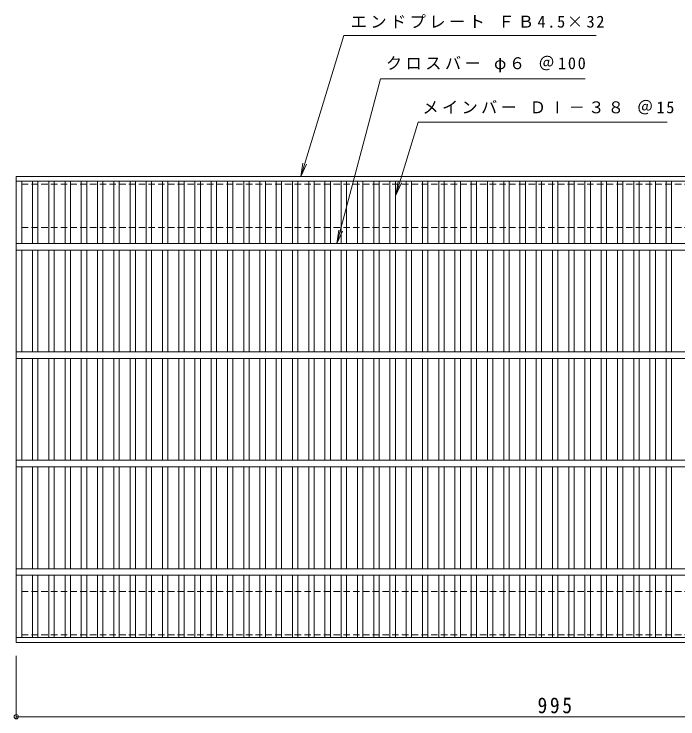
# Model space of a CAD drawing. Units: millimetres, scale not verified. Extents: x -728 to 866, y -690 to 655.
# Drawn here: x -728 to -115, y 5 to 655 of the extents above; entities that cross this region are included whole.
import ezdxf

# ---------------------------------------------------------------- set-up
doc = ezdxf.new("R2010")
doc.units = ezdxf.units.MM
doc.header["$LTSCALE"] = 5
doc.header["$PDMODE"] = 32
doc.header["$PDSIZE"] = 4
doc.linetypes.add('DASHED1', pattern=[1.8, 1.2, -0.6])
for name, color, linetype, lineweight in [('A-1_ピット', 2, 'Continuous', 9), ('A-2_蓋', 3, 'Continuous', 9), ('A-4_寸法', 7, 'Continuous', 9), ('A-5_仕様文', 7, 'Continuous', 9)]:
    doc.layers.add(name, color=color, linetype=linetype, lineweight=lineweight)
doc.styles.add('ＭＳ ゴシック', font='')
doc.styles.get('ＭＳ ゴシック').set_extended_font_data('MS Gothic')

msp = doc.modelspace()

# ---------------------------------------------------------------- linework, layer by layer
at = {"layer": 'A-1_ピット', "linetype": 'DASHED1'}
for p, q in [((-720.676, 458.497), (-720.676, 498.497)), ((-720.676, 498.497), (264.324, 498.497)), ((-720.676, 122.497), (-720.676, 82.497)), ((-720.676, 82.497), (264.324, 82.497))]:
    msp.add_line(p, q, dxfattribs=at)
for points in [[(-720.676, 458.497), (264.324, 458.497), (264.324, 498.497)], [(-720.676, 122.497), (264.324, 122.497), (264.324, 82.497)]]:
    msp.add_lwpolyline(points, dxfattribs=at)
at = {"layer": 'A-2_蓋'}
for p, q in [((-725.676, 505.497), (269.324, 505.497)), ((-725.676, 75.497), (-725.676, 505.497)), ((-725.676, 500.997), (269.324, 500.997)), ((-720.675, 443.497), (-720.675, 500.997)), ((-710.675, 443.497), (-710.675, 500.997)), ((-705.675, 443.497), (-705.675, 500.997)), ((-695.675, 443.497), (-695.675, 500.997)), ((-690.675, 443.497), (-690.675, 500.997)), ((-680.675, 443.497), (-680.675, 500.997)), ((-675.675, 443.497), (-675.675, 500.997)), ((-665.675, 443.497), (-665.675, 500.997)), ((-660.675, 443.497), (-660.675, 500.997)), ((-650.675, 443.497), (-650.675, 500.997)), ((-645.675, 443.497), (-645.675, 500.997)), ((-635.675, 443.497), (-635.675, 500.997)), ((-630.675, 443.497), (-630.675, 500.997)), ((-620.675, 443.497), (-620.675, 500.997)), ((-615.675, 443.497), (-615.675, 500.997)), ((-605.675, 443.497), (-605.675, 500.997)), ((-600.676, 443.497), (-600.676, 500.997)), ((-590.675, 443.497), (-590.675, 500.997)), ((-585.676, 443.497), (-585.676, 500.997)), ((-575.675, 443.497), (-575.675, 500.997)), ((-570.676, 443.497), (-570.676, 500.997)), ((-560.675, 443.497), (-560.675, 500.997)), ((-555.676, 443.497), (-555.676, 500.997)), ((-545.675, 443.497), (-545.675, 500.997)), ((-540.676, 443.497), (-540.676, 500.997)), ((-530.675, 443.497), (-530.675, 500.997)), ((-525.676, 443.497), (-525.676, 500.997)), ((-515.675, 443.497), (-515.675, 500.997)), ((-510.676, 443.497), (-510.676, 500.997)), ((-500.675, 443.497), (-500.675, 500.997)), ((-495.676, 443.497), (-495.676, 500.997)), ((-485.675, 443.497), (-485.675, 500.997)), ((-480.676, 443.497), (-480.676, 500.997)), ((-470.675, 443.497), (-470.675, 500.997)), ((-465.676, 443.497), (-465.676, 500.997)), ((-455.675, 443.497), (-455.675, 500.997)), ((-450.676, 443.497), (-450.676, 500.997)), ((-440.675, 443.497), (-440.675, 500.997)), ((-435.676, 443.497), (-435.676, 500.997)), ((-425.675, 443.497), (-425.675, 500.997)), ((-420.676, 443.497), (-420.676, 500.997)), ((-410.675, 443.497), (-410.675, 500.997)), ((-405.676, 443.497), (-405.676, 500.997)), ((-395.675, 443.497), (-395.675, 500.997)), ((-390.676, 443.497), (-390.676, 500.997)), ((-380.675, 443.497), (-380.675, 500.997)), ((-375.676, 443.497), (-375.676, 500.997)), ((-365.675, 443.497), (-365.675, 500.997)), ((-360.676, 443.497), (-360.676, 500.997)), ((-350.675, 443.497), (-350.675, 500.997)), ((-345.676, 443.497), (-345.676, 500.997)), ((-335.676, 443.497), (-335.676, 500.997)), ((-330.676, 443.497), (-330.676, 500.997)), ((-320.676, 443.497), (-320.676, 500.997)), ((-315.676, 443.497), (-315.676, 500.997)), ((-305.676, 443.497), (-305.676, 500.997)), ((-300.676, 443.497), (-300.676, 500.997)), ((-290.676, 443.497), (-290.676, 500.997)), ((-285.676, 443.497), (-285.676, 500.997)), ((-275.676, 443.497), (-275.676, 500.997)), ((-270.676, 443.497), (-270.676, 500.997)), ((-260.676, 443.497), (-260.676, 500.997)), ((-255.676, 443.497), (-255.676, 500.997)), ((-245.676, 443.497), (-245.676, 500.997)), ((-240.676, 443.497), (-240.676, 500.997)), ((-230.676, 443.497), (-230.676, 500.997)), ((-225.676, 443.497), (-225.676, 500.997)), ((-215.676, 443.497), (-215.676, 500.997)), ((-210.676, 443.497), (-210.676, 500.997)), ((-200.676, 443.497), (-200.676, 500.997)), ((-195.676, 443.497), (-195.676, 500.997)), ((-185.676, 443.497), (-185.676, 500.997)), ((-180.676, 443.497), (-180.676, 500.997)), ((-170.676, 443.497), (-170.676, 500.997)), ((-165.676, 443.497), (-165.676, 500.997)), ((-155.676, 443.497), (-155.676, 500.997)), ((-150.676, 443.497), (-150.676, 500.997)), ((-140.676, 443.497), (-140.676, 500.997)), ((-135.676, 443.497), (-135.676, 500.997)), ((-125.676, 443.497), (-125.676, 500.997)), ((-120.676, 443.497), (-120.676, 500.997)), ((269.324, 443.497), (-725.676, 443.497)), ((269.324, 437.497), (-725.676, 437.497)), ((-720.675, 343.497), (-720.675, 437.497)), ((-710.675, 343.497), (-710.675, 437.497)), ((-705.675, 343.497), (-705.675, 437.497)), ((-695.675, 343.497), (-695.675, 437.497)), ((-690.675, 343.497), (-690.675, 437.497)), ((-680.675, 343.497), (-680.675, 437.497)), ((-675.675, 343.497), (-675.675, 437.497)), ((-665.675, 343.497), (-665.675, 437.497)), ((-660.675, 343.497), (-660.675, 437.497)), ((-650.675, 343.497), (-650.675, 437.497)), ((-645.675, 343.497), (-645.675, 437.497)), ((-635.675, 343.497), (-635.675, 437.497)), ((-630.675, 343.497), (-630.675, 437.497)), ((-620.675, 343.497), (-620.675, 437.497)), ((-615.675, 343.497), (-615.675, 437.497)), ((-605.675, 343.497), (-605.675, 437.497)), ((-600.676, 343.497), (-600.676, 437.497)), ((-590.675, 343.497), (-590.675, 437.497)), ((-585.676, 343.497), (-585.676, 437.497)), ((-575.675, 343.497), (-575.675, 437.497)), ((-570.676, 343.497), (-570.676, 437.497)), ((-560.675, 343.497), (-560.675, 437.497)), ((-555.676, 343.497), (-555.676, 437.497)), ((-545.675, 343.497), (-545.675, 437.497)), ((-540.676, 343.497), (-540.676, 437.497)), ((-530.675, 343.497), (-530.675, 437.497)), ((-525.676, 343.497), (-525.676, 437.497)), ((-515.675, 343.497), (-515.675, 437.497)), ((-510.676, 343.497), (-510.676, 437.497)), ((-500.675, 343.497), (-500.675, 437.497)), ((-495.676, 343.497), (-495.676, 437.497)), ((-485.675, 343.497), (-485.675, 437.497)), ((-480.676, 343.497), (-480.676, 437.497)), ((-470.675, 343.497), (-470.675, 437.497)), ((-465.676, 343.497), (-465.676, 437.497)), ((-455.675, 343.497), (-455.675, 437.497)), ((-450.676, 343.497), (-450.676, 437.497)), ((-440.675, 343.497), (-440.675, 437.497)), ((-435.676, 343.497), (-435.676, 437.497)), ((-425.675, 343.497), (-425.675, 437.497)), ((-420.676, 343.497), (-420.676, 437.497)), ((-410.675, 343.497), (-410.675, 437.497)), ((-405.676, 343.497), (-405.676, 437.497)), ((-395.675, 343.497), (-395.675, 437.497)), ((-390.676, 343.497), (-390.676, 437.497)), ((-380.675, 343.497), (-380.675, 437.497)), ((-375.676, 343.497), (-375.676, 437.497)), ((-365.675, 343.497), (-365.675, 437.497)), ((-360.676, 343.497), (-360.676, 437.497)), ((-350.675, 343.497), (-350.675, 437.497)), ((-345.676, 343.497), (-345.676, 437.497)), ((-335.676, 343.497), (-335.676, 437.497)), ((-330.676, 343.497), (-330.676, 437.497)), ((-320.676, 343.497), (-320.676, 437.497)), ((-315.676, 343.497), (-315.676, 437.497)), ((-305.676, 343.497), (-305.676, 437.497)), ((-300.676, 343.497), (-300.676, 437.497)), ((-290.676, 343.497), (-290.676, 437.497)), ((-285.676, 343.497), (-285.676, 437.497)), ((-275.676, 343.497), (-275.676, 437.497)), ((-270.676, 343.497), (-270.676, 437.497)), ((-260.676, 343.497), (-260.676, 437.497)), ((-255.676, 343.497), (-255.676, 437.497)), ((-245.676, 343.497), (-245.676, 437.497)), ((-240.676, 343.497), (-240.676, 437.497)), ((-230.676, 343.497), (-230.676, 437.497)), ((-225.676, 343.497), (-225.676, 437.497)), ((-215.676, 343.497), (-215.676, 437.497)), ((-210.676, 343.497), (-210.676, 437.497)), ((-200.676, 343.497), (-200.676, 437.497)), ((-195.676, 343.497), (-195.676, 437.497)), ((-185.676, 343.497), (-185.676, 437.497)), ((-180.676, 343.497), (-180.676, 437.497)), ((-170.676, 343.497), (-170.676, 437.497)), ((-165.676, 343.497), (-165.676, 437.497)), ((-155.676, 343.497), (-155.676, 437.497)), ((-150.676, 343.497), (-150.676, 437.497)), ((-140.676, 343.497), (-140.676, 437.497)), ((-135.676, 343.497), (-135.676, 437.497)), ((-125.676, 343.497), (-125.676, 437.497)), ((-120.676, 343.497), (-120.676, 437.497)), ((269.324, 343.497), (-725.676, 343.497)), ((269.324, 337.497), (-725.676, 337.497)), ((-720.675, 243.497), (-720.675, 337.497)), ((-710.675, 243.497), (-710.675, 337.497)), ((-705.675, 243.497), (-705.675, 337.497)), ((-695.675, 243.497), (-695.675, 337.497)), ((-690.675, 243.497), (-690.675, 337.497)), ((-680.675, 243.497), (-680.675, 337.497)), ((-675.675, 243.497), (-675.675, 337.497)), ((-665.675, 243.497), (-665.675, 337.497)), ((-660.675, 243.497), (-660.675, 337.497)), ((-650.675, 243.497), (-650.675, 337.497)), ((-645.675, 243.497), (-645.675, 337.497)), ((-635.675, 243.497), (-635.675, 337.497)), ((-630.675, 243.497), (-630.675, 337.497)), ((-620.675, 243.497), (-620.675, 337.497)), ((-615.675, 243.497), (-615.675, 337.497)), ((-605.675, 243.497), (-605.675, 337.497)), ((-600.676, 243.497), (-600.676, 337.497)), ((-590.675, 243.497), (-590.675, 337.497)), ((-585.676, 243.497), (-585.676, 337.497)), ((-575.675, 243.497), (-575.675, 337.497)), ((-570.676, 243.497), (-570.676, 337.497)), ((-560.675, 243.497), (-560.675, 337.497)), ((-555.676, 243.497), (-555.676, 337.497)), ((-545.675, 243.497), (-545.675, 337.497)), ((-540.676, 243.497), (-540.676, 337.497)), ((-530.675, 243.497), (-530.675, 337.497)), ((-525.676, 243.497), (-525.676, 337.497)), ((-515.675, 243.497), (-515.675, 337.497)), ((-510.676, 243.497), (-510.676, 337.497)), ((-500.675, 243.497), (-500.675, 337.497)), ((-495.676, 243.497), (-495.676, 337.497)), ((-485.675, 243.497), (-485.675, 337.497)), ((-480.676, 243.497), (-480.676, 337.497)), ((-470.675, 243.497), (-470.675, 337.497)), ((-465.676, 243.497), (-465.676, 337.497)), ((-455.675, 243.497), (-455.675, 337.497)), ((-450.676, 243.497), (-450.676, 337.497)), ((-440.675, 243.497), (-440.675, 337.497)), ((-435.676, 243.497), (-435.676, 337.497)), ((-425.675, 243.497), (-425.675, 337.497)), ((-420.676, 243.497), (-420.676, 337.497)), ((-410.675, 243.497), (-410.675, 337.497)), ((-405.676, 243.497), (-405.676, 337.497)), ((-395.675, 243.497), (-395.675, 337.497)), ((-390.676, 243.497), (-390.676, 337.497)), ((-380.675, 243.497), (-380.675, 337.497)), ((-375.676, 243.497), (-375.676, 337.497)), ((-365.675, 243.497), (-365.675, 337.497)), ((-360.676, 243.497), (-360.676, 337.497)), ((-350.675, 243.497), (-350.675, 337.497)), ((-345.676, 243.497), (-345.676, 337.497)), ((-335.676, 243.497), (-335.676, 337.497)), ((-330.676, 243.497), (-330.676, 337.497)), ((-320.676, 243.497), (-320.676, 337.497)), ((-315.676, 243.497), (-315.676, 337.497)), ((-305.676, 243.497), (-305.676, 337.497)), ((-300.676, 243.497), (-300.676, 337.497)), ((-290.676, 243.497), (-290.676, 337.497)), ((-285.676, 243.497), (-285.676, 337.497)), ((-275.676, 243.497), (-275.676, 337.497)), ((-270.676, 243.497), (-270.676, 337.497)), ((-260.676, 243.497), (-260.676, 337.497)), ((-255.676, 243.497), (-255.676, 337.497)), ((-245.676, 243.497), (-245.676, 337.497)), ((-240.676, 243.497), (-240.676, 337.497)), ((-230.676, 243.497), (-230.676, 337.497)), ((-225.676, 243.497), (-225.676, 337.497)), ((-215.676, 243.497), (-215.676, 337.497)), ((-210.676, 243.497), (-210.676, 337.497)), ((-200.676, 243.497), (-200.676, 337.497)), ((-195.676, 243.497), (-195.676, 337.497)), ((-185.676, 243.497), (-185.676, 337.497)), ((-180.676, 243.497), (-180.676, 337.497)), ((-170.676, 243.497), (-170.676, 337.497)), ((-165.676, 243.497), (-165.676, 337.497)), ((-155.676, 243.497), (-155.676, 337.497)), ((-150.676, 243.497), (-150.676, 337.497)), ((-140.676, 243.497), (-140.676, 337.497)), ((-135.676, 243.497), (-135.676, 337.497)), ((-125.676, 243.497), (-125.676, 337.497)), ((-120.676, 243.497), (-120.676, 337.497)), ((269.324, 243.497), (-725.676, 243.497)), ((269.324, 237.497), (-725.676, 237.497)), ((-720.675, 143.497), (-720.675, 237.497)), ((-710.675, 143.497), (-710.675, 237.497)), ((-705.675, 143.497), (-705.675, 237.497)), ((-695.675, 143.497), (-695.675, 237.497)), ((-690.675, 143.497), (-690.675, 237.497)), ((-680.675, 143.497), (-680.675, 237.497)), ((-675.675, 143.497), (-675.675, 237.497)), ((-665.675, 143.497), (-665.675, 237.497)), ((-660.675, 143.497), (-660.675, 237.497)), ((-650.675, 143.497), (-650.675, 237.497)), ((-645.675, 143.497), (-645.675, 237.497)), ((-635.675, 143.497), (-635.675, 237.497)), ((-630.675, 143.497), (-630.675, 237.497)), ((-620.675, 143.497), (-620.675, 237.497)), ((-615.675, 143.497), (-615.675, 237.497)), ((-605.675, 143.497), (-605.675, 237.497)), ((-600.676, 143.497), (-600.676, 237.497)), ((-590.675, 143.497), (-590.675, 237.497)), ((-585.676, 143.497), (-585.676, 237.497)), ((-575.675, 143.497), (-575.675, 237.497)), ((-570.676, 143.497), (-570.676, 237.497)), ((-560.675, 143.497), (-560.675, 237.497)), ((-555.676, 143.497), (-555.676, 237.497)), ((-545.675, 143.497), (-545.675, 237.497)), ((-540.676, 143.497), (-540.676, 237.497)), ((-530.675, 143.497), (-530.675, 237.497)), ((-525.676, 143.497), (-525.676, 237.497)), ((-515.675, 143.497), (-515.675, 237.497)), ((-510.676, 143.497), (-510.676, 237.497)), ((-500.675, 143.497), (-500.675, 237.497)), ((-495.676, 143.497), (-495.676, 237.497)), ((-485.675, 143.497), (-485.675, 237.497)), ((-480.676, 143.497), (-480.676, 237.497)), ((-470.675, 143.497), (-470.675, 237.497)), ((-465.676, 143.497), (-465.676, 237.497)), ((-455.675, 143.497), (-455.675, 237.497)), ((-450.676, 143.497), (-450.676, 237.497)), ((-440.675, 143.497), (-440.675, 237.497)), ((-435.676, 143.497), (-435.676, 237.497)), ((-425.675, 143.497), (-425.675, 237.497)), ((-420.676, 143.497), (-420.676, 237.497)), ((-410.675, 143.497), (-410.675, 237.497)), ((-405.676, 143.497), (-405.676, 237.497)), ((-395.675, 143.497), (-395.675, 237.497)), ((-390.676, 143.497), (-390.676, 237.497)), ((-380.675, 143.497), (-380.675, 237.497)), ((-375.676, 143.497), (-375.676, 237.497)), ((-365.675, 143.497), (-365.675, 237.497)), ((-360.676, 143.497), (-360.676, 237.497)), ((-350.675, 143.497), (-350.675, 237.497)), ((-345.676, 143.497), (-345.676, 237.497)), ((-335.676, 143.497), (-335.676, 237.497)), ((-330.676, 143.497), (-330.676, 237.497)), ((-320.676, 143.497), (-320.676, 237.497)), ((-315.676, 143.497), (-315.676, 237.497)), ((-305.676, 143.497), (-305.676, 237.497)), ((-300.676, 143.497), (-300.676, 237.497)), ((-290.676, 143.497), (-290.676, 237.497)), ((-285.676, 143.497), (-285.676, 237.497)), ((-275.676, 143.497), (-275.676, 237.497)), ((-270.676, 143.497), (-270.676, 237.497)), ((-260.676, 143.497), (-260.676, 237.497)), ((-255.676, 143.497), (-255.676, 237.497)), ((-245.676, 143.497), (-245.676, 237.497)), ((-240.676, 143.497), (-240.676, 237.497)), ((-230.676, 143.497), (-230.676, 237.497)), ((-225.676, 143.497), (-225.676, 237.497)), ((-215.676, 143.497), (-215.676, 237.497)), ((-210.676, 143.497), (-210.676, 237.497)), ((-200.676, 143.497), (-200.676, 237.497)), ((-195.676, 143.497), (-195.676, 237.497)), ((-185.676, 143.497), (-185.676, 237.497)), ((-180.676, 143.497), (-180.676, 237.497)), ((-170.676, 143.497), (-170.676, 237.497)), ((-165.676, 143.497), (-165.676, 237.497)), ((-155.676, 143.497), (-155.676, 237.497)), ((-150.676, 143.497), (-150.676, 237.497)), ((-140.676, 143.497), (-140.676, 237.497)), ((-135.676, 143.497), (-135.676, 237.497)), ((-125.676, 143.497), (-125.676, 237.497)), ((-120.676, 143.497), (-120.676, 237.497)), ((269.324, 143.497), (-725.676, 143.497)), ((269.324, 137.497), (-725.676, 137.497)), ((-720.675, 79.997), (-720.675, 137.497)), ((-710.675, 79.997), (-710.675, 137.497)), ((-705.675, 79.997), (-705.675, 137.497)), ((-695.675, 79.997), (-695.675, 137.497)), ((-690.675, 79.997), (-690.675, 137.497)), ((-680.675, 79.997), (-680.675, 137.497)), ((-675.675, 79.997), (-675.675, 137.497)), ((-665.675, 79.997), (-665.675, 137.497)), ((-660.675, 79.997), (-660.675, 137.497)), ((-650.675, 79.997), (-650.675, 137.497)), ((-645.675, 79.997), (-645.675, 137.497)), ((-635.675, 79.997), (-635.675, 137.497)), ((-630.675, 79.997), (-630.675, 137.497)), ((-620.675, 79.997), (-620.675, 137.497)), ((-615.675, 79.997), (-615.675, 137.497)), ((-605.675, 79.997), (-605.675, 137.497)), ((-600.676, 79.997), (-600.676, 137.497)), ((-590.675, 79.997), (-590.675, 137.497)), ((-585.676, 79.997), (-585.676, 137.497)), ((-575.675, 79.997), (-575.675, 137.497)), ((-570.676, 79.997), (-570.676, 137.497)), ((-560.675, 79.997), (-560.675, 137.497)), ((-555.676, 79.997), (-555.676, 137.497)), ((-545.675, 79.997), (-545.675, 137.497)), ((-540.676, 79.997), (-540.676, 137.497)), ((-530.675, 79.997), (-530.675, 137.497)), ((-525.676, 79.997), (-525.676, 137.497)), ((-515.675, 79.997), (-515.675, 137.497)), ((-510.676, 79.997), (-510.676, 137.497)), ((-500.675, 79.997), (-500.675, 137.497)), ((-495.676, 79.997), (-495.676, 137.497)), ((-485.675, 79.997), (-485.675, 137.497)), ((-480.676, 79.997), (-480.676, 137.497)), ((-470.675, 79.997), (-470.675, 137.497)), ((-465.676, 79.997), (-465.676, 137.497)), ((-455.675, 79.997), (-455.675, 137.497)), ((-450.676, 79.997), (-450.676, 137.497)), ((-440.675, 79.997), (-440.675, 137.497)), ((-435.676, 79.997), (-435.676, 137.497)), ((-425.675, 79.997), (-425.675, 137.497)), ((-420.676, 79.997), (-420.676, 137.497)), ((-410.675, 79.997), (-410.675, 137.497)), ((-405.676, 79.997), (-405.676, 137.497)), ((-395.675, 79.997), (-395.675, 137.497)), ((-390.676, 79.997), (-390.676, 137.497)), ((-380.675, 79.997), (-380.675, 137.497)), ((-375.676, 79.997), (-375.676, 137.497)), ((-365.675, 79.997), (-365.675, 137.497)), ((-360.676, 79.997), (-360.676, 137.497)), ((-350.675, 79.997), (-350.675, 137.497)), ((-345.676, 79.997), (-345.676, 137.497)), ((-335.676, 79.997), (-335.676, 137.497)), ((-330.676, 79.997), (-330.676, 137.497)), ((-320.676, 79.997), (-320.676, 137.497)), ((-315.676, 79.997), (-315.676, 137.497)), ((-305.676, 79.997), (-305.676, 137.497)), ((-300.676, 79.997), (-300.676, 137.497)), ((-290.676, 79.997), (-290.676, 137.497)), ((-285.676, 79.997), (-285.676, 137.497)), ((-275.676, 79.997), (-275.676, 137.497)), ((-270.676, 79.997), (-270.676, 137.497)), ((-260.676, 79.997), (-260.676, 137.497)), ((-255.676, 79.997), (-255.676, 137.497)), ((-245.676, 79.997), (-245.676, 137.497)), ((-240.676, 79.997), (-240.676, 137.497)), ((-230.676, 79.997), (-230.676, 137.497)), ((-225.676, 79.997), (-225.676, 137.497)), ((-215.676, 79.997), (-215.676, 137.497)), ((-210.676, 79.997), (-210.676, 137.497)), ((-200.676, 79.997), (-200.676, 137.497)), ((-195.676, 79.997), (-195.676, 137.497)), ((-185.676, 79.997), (-185.676, 137.497)), ((-180.676, 79.997), (-180.676, 137.497)), ((-170.676, 79.997), (-170.676, 137.497)), ((-165.676, 79.997), (-165.676, 137.497)), ((-155.676, 79.997), (-155.676, 137.497)), ((-150.676, 79.997), (-150.676, 137.497)), ((-140.676, 79.997), (-140.676, 137.497)), ((-135.676, 79.997), (-135.676, 137.497)), ((-125.676, 79.997), (-125.676, 137.497)), ((-120.676, 79.997), (-120.676, 137.497)), ((269.324, 79.997), (-725.676, 79.997)), ((269.324, 75.497), (-725.676, 75.497))]:
    msp.add_line(p, q, dxfattribs=at)
at = {"layer": 'A-4_寸法'}
for p, q in [((-423.262, 635.497), (-190.426, 635.497)), ((-389.446, 595.497), (-200.411, 595.497)), ((-354.618, 555.497), (-124.817, 555.497)), ((-463.043, 505.497), (-460.977, 517.825)), ((-463.043, 505.497), (-457.856, 516.87)), ((-375.251, 488.072), (-373.185, 500.4)), ((-375.251, 488.072), (-370.064, 499.445)), ((-429.839, 443.497), (-427.773, 455.825)), ((-429.839, 443.497), (-424.653, 454.87)), ((-725.676, 62.997), (-725.676, 5.349)), ((-725.676, 6.849), (269.324, 6.849))]:
    msp.add_line(p, q, dxfattribs=at)
msp.add_point((-725.676, 6.849), dxfattribs=at)
at = {"layer": 'A-5_仕様文'}
for p, q in [((-423.262, 635.497), (-463.043, 505.497)), ((-389.446, 595.497), (-429.839, 443.497)), ((-354.618, 555.497), (-375.251, 488.072))]:
    msp.add_line(p, q, dxfattribs=at)

# ---------------------------------------------------------------- texts
at = {"layer": 'A-4_寸法', "char_height": 11, "attachment_point": 7, "style": 'ＭＳ ゴシック'}
for s, insert in [('\\T1.21;エンドプレート\\~ＦＢ4.5×32', (-416.952, 642.21)), ('\\T1.21;クロスバー\\~φ６\\~＠100', (-384.47, 601.486)), ('\\T1.2;メインバー\\~ＤⅠ－３８\\~＠15', (-350.66, 562.733))]:
    msp.add_mtext(s, dxfattribs=dict(at, insert=insert))
at = {"layer": 'A-4_寸法', "color": 2, "insert": (-244.426, 9.849), "char_height": 14.66, "attachment_point": 7, "style": 'ＭＳ ゴシック'}
msp.add_mtext('\\T1.27;\\W0.9;995', dxfattribs=at)

doc.saveas('drawing.dxf')
